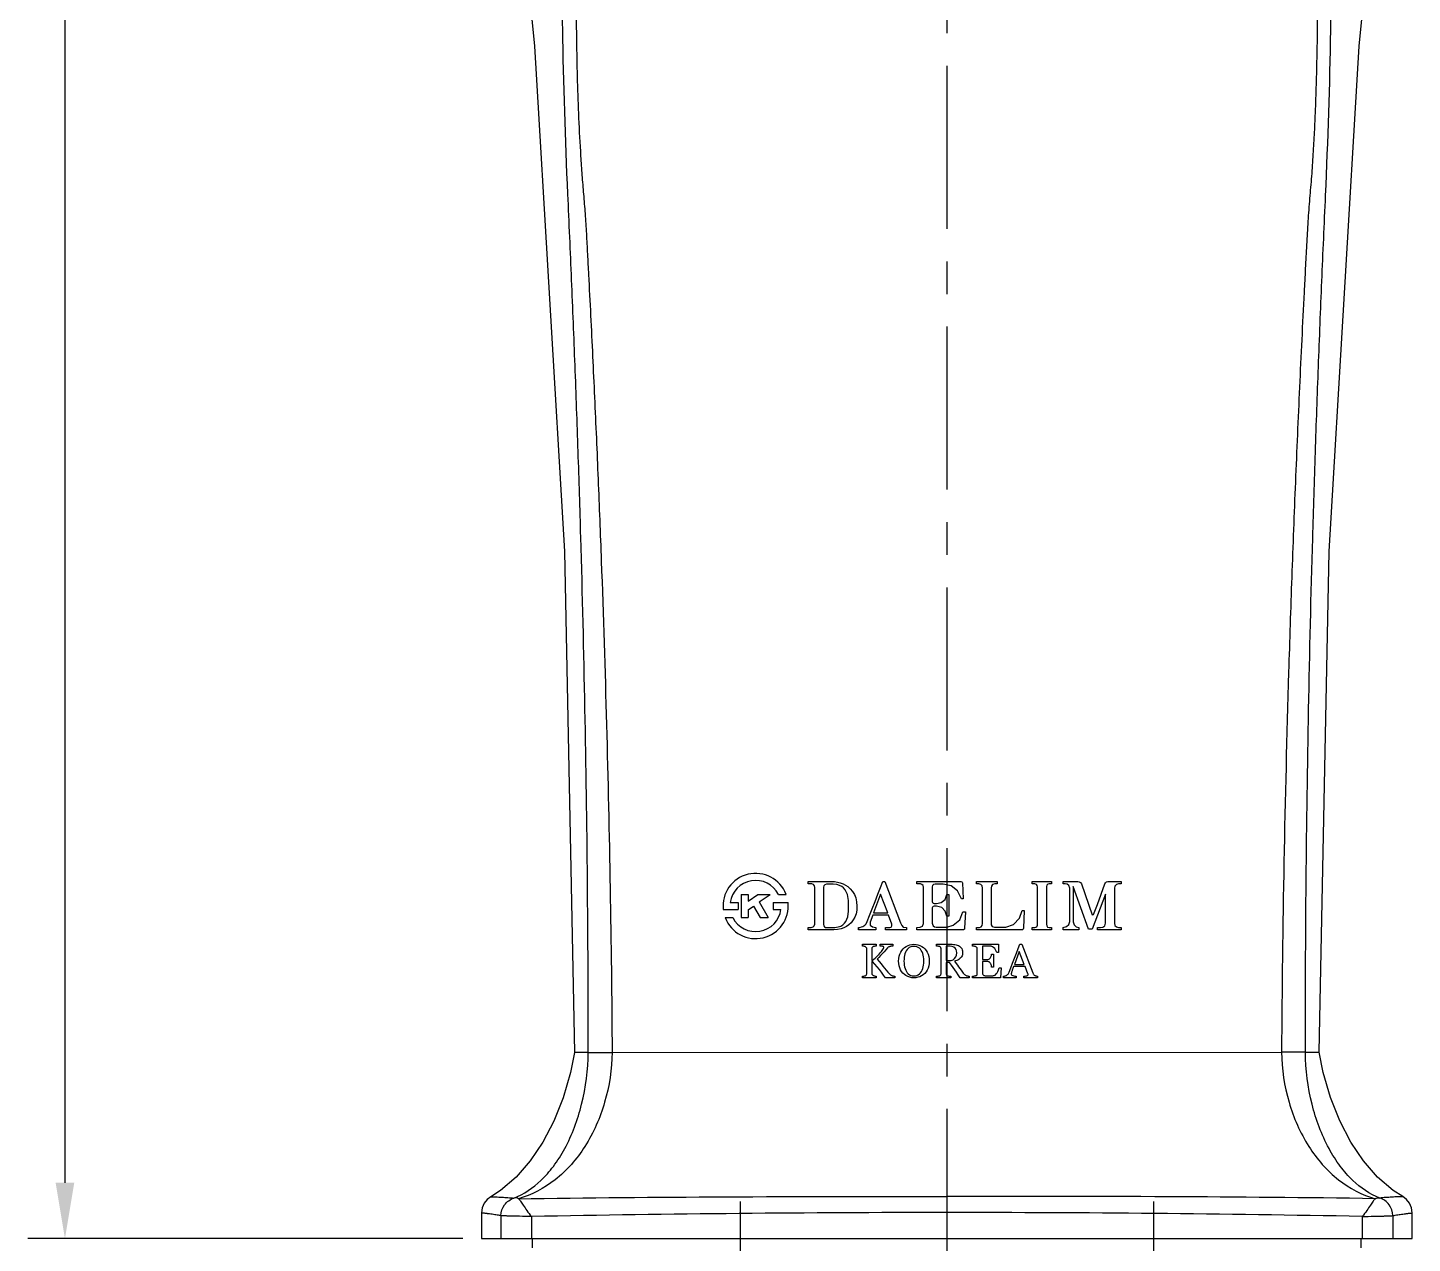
# Model space of a CAD drawing. Extents: x -12995 to -12401, y -628 to -208.
# Drawn here: x -12835.2 to -12760.8, y -441 to -375.8 of the extents above; entities that cross this region are included whole.
import ezdxf

# ---------------------------------------------------------------- set-up
doc = ezdxf.new("R2010")
doc.units = 0
doc.header["$LTSCALE"] = 7
doc.header["$MEASUREMENT"] = 0
doc.linetypes.add('CENTER', pattern=[2, 1.25, -0.25, 0.25, -0.25])
doc.layers.get('0').update_dxf_attribs({"color": 2, "linetype": 'CONTINUOUS'})
doc.layers.add('CL', color=1, linetype='CENTER')
doc.layers.add('D', color=2, linetype='CONTINUOUS')

msp = doc.modelspace()

# ---------------------------------------------------------------- linework, layer by layer
for p, q in [((-12796.887, -422.313), (-12796.512, -422.313)), ((-12796.887, -422.313), (-12796.887, -423.563)), ((-12796.512, -422.686), (-12795.978, -422.313)), ((-12796.512, -422.313), (-12796.512, -422.686)), ((-12795.978, -422.313), (-12795.324, -422.313)), ((-12795.908, -422.722), (-12795.324, -422.313)), ((-12794.881, -422.313), (-12794.471, -422.313)), ((-12797.845, -423.125), (-12797.043, -423.125)), ((-12797.468, -422.75), (-12797.043, -422.75)), ((-12797.043, -422.75), (-12797.043, -423.125)), ((-12796.512, -423.144), (-12796.217, -422.938)), ((-12796.512, -423.144), (-12796.512, -423.563)), ((-12796.217, -422.938), (-12795.856, -423.563)), ((-12795.908, -422.722), (-12795.423, -423.563)), ((-12795.168, -422.75), (-12794.366, -422.75)), ((-12795.168, -422.75), (-12795.168, -423.125)), ((-12795.168, -423.125), (-12794.743, -423.125)), ((-12797.74, -423.563), (-12797.33, -423.563)), ((-12796.887, -423.563), (-12796.512, -423.563)), ((-12795.856, -423.563), (-12795.423, -423.563))]:
    msp.add_line(p, q)
at = {"color": 7, "linetype": 'Continuous'}
for p, q in [((-12808.084, -441.295), (-12808.084, -440.795)), ((-12763.584, -441.295), (-12763.584, -440.795))]:
    msp.add_line(p, q, dxfattribs=at)
for radius, start, end in [(1.75, 20.92483, 186.15064), (1.375, 27.03569, 172.16252), (1.75, 200.92483, 6.15064), (1.375, 207.03569, 352.16252)]:
    msp.add_arc((-12796.105, -422.938), radius, start, end)
at = {"layer": 'CL'}
for p, q in [((-12785.841, -293.833), (-12785.826, -581.437)), ((-12796.933, -438.795), (-12796.933, -503.915)), ((-12774.733, -438.795), (-12774.733, -503.915))]:
    msp.add_line(p, q, dxfattribs=at)
at = {"layer": 'D'}
for p, q in [((-12833.204, -298.833), (-12833.204, -437.795)), ((-12811.834, -440.795), (-12835.204, -440.795))]:
    msp.add_line(p, q, dxfattribs=at)
at = {"layer": 'D', "color": 2}
for p, q in [((-12793.276, -421.623), (-12792.018, -421.623)), ((-12793.276, -421.746), (-12793.276, -421.623)), ((-12792.018, -421.623), (-12791.863, -421.631)), ((-12791.863, -421.631), (-12791.709, -421.654)), ((-12791.709, -421.654), (-12791.556, -421.695)), ((-12789.403, -421.95), (-12789.276, -421.623)), ((-12789.276, -421.623), (-12789.173, -421.623)), ((-12789.173, -421.623), (-12788.318, -423.834)), ((-12787.44, -421.623), (-12785.085, -421.623)), ((-12787.44, -421.753), (-12787.44, -421.623)), ((-12785.085, -421.623), (-12785.038, -421.633)), ((-12785.038, -421.633), (-12785.011, -421.656)), ((-12785.011, -421.656), (-12784.999, -421.689)), ((-12784.236, -421.623), (-12783.139, -421.623)), ((-12784.236, -421.753), (-12784.236, -421.623)), ((-12783.139, -421.623), (-12783.139, -421.753)), ((-12781.253, -421.623), (-12780.218, -421.623)), ((-12781.253, -421.753), (-12781.253, -421.623)), ((-12780.218, -421.623), (-12780.218, -421.753)), ((-12779.586, -421.623), (-12778.795, -421.623)), ((-12779.586, -421.753), (-12779.586, -421.623)), ((-12778.795, -421.623), (-12778.72, -421.64)), ((-12778.72, -421.64), (-12778.654, -421.683)), ((-12778.654, -421.683), (-12778.603, -421.753)), ((-12777.315, -421.693), (-12777.256, -421.647)), ((-12777.256, -421.647), (-12777.185, -421.623)), ((-12777.185, -421.623), (-12776.478, -421.623)), ((-12776.478, -421.623), (-12776.478, -421.753)), ((-12793.095, -421.747), (-12793.276, -421.746)), ((-12792.993, -421.775), (-12793.095, -421.747)), ((-12792.94, -421.847), (-12792.993, -421.775)), ((-12792.926, -421.947), (-12792.94, -421.847)), ((-12792.926, -423.908), (-12792.926, -421.947)), ((-12792.442, -421.86), (-12792.457, -421.93)), ((-12792.457, -421.93), (-12792.457, -423.926)), ((-12792.391, -421.799), (-12792.442, -421.86)), ((-12792.299, -421.773), (-12792.391, -421.799)), ((-12792.234, -421.772), (-12792.299, -421.773)), ((-12792.17, -421.771), (-12792.234, -421.772)), ((-12792.113, -421.771), (-12792.17, -421.771)), ((-12791.939, -421.773), (-12792.113, -421.771)), ((-12791.75, -421.789), (-12791.939, -421.773)), ((-12791.594, -421.83), (-12791.75, -421.789)), ((-12791.481, -421.893), (-12791.594, -421.83)), ((-12791.556, -421.695), (-12791.411, -421.749)), ((-12791.384, -421.97), (-12791.481, -421.893)), ((-12791.411, -421.749), (-12791.28, -421.814)), ((-12791.297, -422.061), (-12791.384, -421.97)), ((-12791.179, -422.319), (-12791.297, -422.061)), ((-12791.28, -421.814), (-12791.161, -421.89)), ((-12791.125, -422.647), (-12791.179, -422.319)), ((-12791.161, -421.89), (-12791.019, -422.01)), ((-12791.019, -422.01), (-12790.899, -422.152)), ((-12790.899, -422.152), (-12790.801, -422.317)), ((-12790.801, -422.317), (-12790.727, -422.503)), ((-12789.392, -422.299), (-12789.773, -423.299)), ((-12789.691, -422.694), (-12789.542, -422.307)), ((-12789.542, -422.307), (-12789.403, -421.95)), ((-12789.003, -423.299), (-12789.392, -422.299)), ((-12787.246, -421.755), (-12787.44, -421.753)), ((-12787.171, -421.78), (-12787.246, -421.755)), ((-12787.115, -421.84), (-12787.171, -421.78)), ((-12787.094, -421.919), (-12787.115, -421.84)), ((-12787.085, -423.869), (-12787.094, -421.919)), ((-12786.604, -421.835), (-12786.624, -421.908)), ((-12786.624, -421.908), (-12786.624, -422.695)), ((-12786.551, -421.787), (-12786.604, -421.835)), ((-12786.461, -421.767), (-12786.551, -421.787)), ((-12786.034, -421.767), (-12786.461, -421.767)), ((-12785.597, -421.863), (-12786.034, -421.767)), ((-12785.927, -422.588), (-12785.827, -422.318)), ((-12785.827, -422.318), (-12785.722, -422.318)), ((-12785.722, -422.318), (-12785.722, -423.483)), ((-12785.258, -422.131), (-12785.597, -421.863)), ((-12785.053, -422.547), (-12785.258, -422.131)), ((-12784.999, -421.689), (-12784.955, -422.547)), ((-12784.108, -421.754), (-12784.236, -421.753)), ((-12784.015, -421.779), (-12784.108, -421.754)), ((-12783.942, -421.856), (-12784.015, -421.779)), ((-12783.914, -421.983), (-12783.942, -421.856)), ((-12783.913, -423.883), (-12783.914, -421.983)), ((-12783.45, -421.959), (-12783.453, -423.835)), ((-12783.435, -421.873), (-12783.45, -421.959)), ((-12783.374, -421.792), (-12783.435, -421.873)), ((-12783.265, -421.754), (-12783.374, -421.792)), ((-12783.139, -421.753), (-12783.265, -421.754)), ((-12781.116, -421.754), (-12781.253, -421.753)), ((-12781.024, -421.779), (-12781.116, -421.754)), ((-12780.977, -421.839), (-12781.024, -421.779)), ((-12780.964, -421.908), (-12780.977, -421.839)), ((-12780.964, -423.88), (-12780.964, -421.908)), ((-12780.483, -421.892), (-12780.486, -423.919)), ((-12780.464, -421.825), (-12780.483, -421.892)), ((-12780.415, -421.774), (-12780.464, -421.825)), ((-12780.344, -421.754), (-12780.415, -421.774)), ((-12780.218, -421.753), (-12780.344, -421.754)), ((-12779.483, -421.752), (-12779.586, -421.753)), ((-12779.372, -421.771), (-12779.483, -421.752)), ((-12779.276, -421.842), (-12779.372, -421.771)), ((-12779.234, -421.986), (-12779.276, -421.842)), ((-12779.235, -423.762), (-12779.234, -421.986)), ((-12779.046, -421.891), (-12779.046, -423.471)), ((-12778.227, -424.181), (-12779.046, -421.891)), ((-12778.603, -421.753), (-12778.026, -423.403)), ((-12777.306, -422.295), (-12778.03, -424.181)), ((-12777.748, -422.856), (-12777.537, -422.307)), ((-12777.537, -422.307), (-12777.351, -421.753)), ((-12777.351, -421.753), (-12777.315, -421.693)), ((-12777.312, -423.856), (-12777.306, -422.295)), ((-12776.807, -421.869), (-12776.835, -421.982)), ((-12776.835, -421.982), (-12776.835, -423.856)), ((-12776.73, -421.789), (-12776.807, -421.869)), ((-12776.615, -421.756), (-12776.73, -421.789)), ((-12776.478, -421.753), (-12776.615, -421.756)), ((-12791.112, -422.936), (-12791.125, -422.647)), ((-12791.119, -423.207), (-12791.112, -422.936)), ((-12790.727, -422.503), (-12790.68, -422.71)), ((-12790.673, -423.154), (-12790.707, -423.353)), ((-12790.68, -422.71), (-12790.663, -422.938)), ((-12790.663, -422.938), (-12790.673, -423.154)), ((-12789.985, -423.443), (-12789.842, -423.082)), ((-12789.842, -423.082), (-12789.691, -422.694)), ((-12786.624, -422.695), (-12786.607, -422.746)), ((-12786.609, -422.998), (-12786.624, -423.043)), ((-12786.624, -423.043), (-12786.624, -423.73)), ((-12786.571, -422.964), (-12786.609, -422.998)), ((-12786.607, -422.746), (-12786.567, -422.785)), ((-12786.519, -422.949), (-12786.571, -422.964)), ((-12786.567, -422.785), (-12786.517, -422.801)), ((-12786.386, -422.949), (-12786.519, -422.949)), ((-12786.517, -422.801), (-12786.386, -422.801)), ((-12786.386, -422.801), (-12786.138, -422.748)), ((-12786.111, -423.018), (-12786.386, -422.949)), ((-12786.138, -422.748), (-12785.927, -422.588)), ((-12785.918, -423.206), (-12786.111, -423.018)), ((-12784.955, -422.547), (-12785.053, -422.547)), ((-12777.959, -423.401), (-12777.748, -422.856)), ((-12792.953, -423.994), (-12792.926, -423.908)), ((-12791.426, -423.948), (-12791.332, -423.864)), ((-12791.332, -423.864), (-12791.253, -423.769)), ((-12791.253, -423.769), (-12791.158, -423.521)), ((-12791.158, -423.521), (-12791.119, -423.207)), ((-12790.975, -423.836), (-12791.101, -423.956)), ((-12790.864, -423.689), (-12790.975, -423.836)), ((-12790.772, -423.529), (-12790.864, -423.689)), ((-12790.707, -423.353), (-12790.772, -423.529)), ((-12790.244, -423.961), (-12790.174, -423.887)), ((-12790.174, -423.887), (-12790.118, -423.778)), ((-12790.118, -423.778), (-12789.985, -423.443)), ((-12789.813, -423.43), (-12789.957, -423.814)), ((-12789.957, -423.814), (-12789.946, -423.969)), ((-12788.968, -423.43), (-12789.813, -423.43)), ((-12789.773, -423.299), (-12789.003, -423.299)), ((-12788.792, -423.909), (-12788.968, -423.43)), ((-12788.783, -424.003), (-12788.792, -423.909)), ((-12788.318, -423.834), (-12788.257, -423.979)), ((-12787.139, -424.022), (-12787.085, -423.869)), ((-12786.624, -423.73), (-12786.623, -423.802)), ((-12786.623, -423.802), (-12786.617, -423.864)), ((-12786.617, -423.864), (-12786.608, -423.915)), ((-12786.608, -423.915), (-12786.57, -423.996)), ((-12785.84, -423.483), (-12785.918, -423.206)), ((-12785.722, -423.483), (-12785.84, -423.483)), ((-12785.503, -423.966), (-12785.145, -423.676)), ((-12785.145, -423.676), (-12784.968, -423.242)), ((-12784.968, -423.242), (-12784.836, -423.242)), ((-12784.836, -423.242), (-12784.878, -424.122)), ((-12783.936, -423.983), (-12783.913, -423.883)), ((-12783.453, -423.835), (-12783.447, -423.945)), ((-12782.262, -423.925), (-12781.93, -423.594)), ((-12781.93, -423.594), (-12781.787, -423.187)), ((-12781.787, -423.187), (-12781.673, -423.187)), ((-12781.673, -423.187), (-12781.721, -424.13)), ((-12780.97, -423.96), (-12780.964, -423.88)), ((-12779.283, -423.928), (-12779.235, -423.762)), ((-12779.046, -423.471), (-12779.046, -423.779)), ((-12779.046, -423.779), (-12779.003, -423.94)), ((-12778.026, -423.403), (-12777.959, -423.401)), ((-12777.35, -423.996), (-12777.312, -423.856)), ((-12776.835, -423.856), (-12776.807, -423.983)), ((-12793.276, -424.092), (-12793.115, -424.093)), ((-12793.276, -424.223), (-12793.276, -424.092)), ((-12792.091, -424.223), (-12793.276, -424.223)), ((-12793.115, -424.093), (-12793.022, -424.064)), ((-12793.022, -424.064), (-12792.953, -423.994)), ((-12792.457, -423.926), (-12792.446, -424.008)), ((-12792.446, -424.008), (-12792.414, -424.052)), ((-12792.414, -424.052), (-12792.36, -424.089)), ((-12792.36, -424.089), (-12792.27, -424.094)), ((-12792.27, -424.094), (-12792.152, -424.093)), ((-12792.152, -424.093), (-12792.019, -424.091)), ((-12791.901, -424.22), (-12792.091, -424.223)), ((-12792.019, -424.091), (-12791.85, -424.084)), ((-12791.702, -424.206), (-12791.901, -424.22)), ((-12791.85, -424.084), (-12791.678, -424.059)), ((-12791.519, -424.17), (-12791.702, -424.206)), ((-12791.678, -424.059), (-12791.535, -424.014)), ((-12791.535, -424.014), (-12791.426, -423.948)), ((-12791.366, -424.115), (-12791.519, -424.17)), ((-12791.232, -424.046), (-12791.366, -424.115)), ((-12791.101, -423.956), (-12791.232, -424.046)), ((-12790.582, -424.094), (-12790.501, -424.083)), ((-12790.582, -424.223), (-12790.582, -424.094)), ((-12789.649, -424.223), (-12790.582, -424.223)), ((-12790.501, -424.083), (-12790.416, -424.062)), ((-12790.416, -424.062), (-12790.343, -424.031)), ((-12790.343, -424.031), (-12790.244, -423.961)), ((-12789.946, -423.969), (-12789.825, -424.06)), ((-12789.825, -424.06), (-12789.649, -424.094)), ((-12789.649, -424.094), (-12789.649, -424.223)), ((-12789.126, -424.099), (-12788.9, -424.098)), ((-12789.126, -424.223), (-12789.126, -424.099)), ((-12788.006, -424.223), (-12789.126, -424.223)), ((-12788.9, -424.098), (-12788.828, -424.071)), ((-12788.828, -424.071), (-12788.783, -424.003)), ((-12788.257, -423.979), (-12788.172, -424.065)), ((-12788.172, -424.065), (-12788.006, -424.094)), ((-12788.006, -424.094), (-12788.006, -424.223)), ((-12787.44, -424.092), (-12787.272, -424.078)), ((-12787.44, -424.223), (-12787.44, -424.092)), ((-12786.615, -424.223), (-12787.44, -424.223)), ((-12787.272, -424.078), (-12787.139, -424.022)), ((-12785.79, -424.223), (-12786.615, -424.223)), ((-12786.57, -423.996), (-12786.502, -424.052)), ((-12786.502, -424.052), (-12786.411, -424.073)), ((-12786.411, -424.073), (-12786.26, -424.076)), ((-12786.26, -424.076), (-12786.019, -424.074)), ((-12786.019, -424.074), (-12785.838, -424.072)), ((-12785.838, -424.072), (-12785.503, -423.966)), ((-12784.966, -424.223), (-12785.79, -424.223)), ((-12784.931, -424.209), (-12784.966, -424.223)), ((-12784.895, -424.173), (-12784.931, -424.209)), ((-12784.878, -424.122), (-12784.895, -424.173)), ((-12784.236, -424.092), (-12784.088, -424.093)), ((-12784.236, -424.223), (-12784.236, -424.092)), ((-12781.823, -424.223), (-12784.236, -424.223)), ((-12784.088, -424.093), (-12783.998, -424.055)), ((-12783.998, -424.055), (-12783.936, -423.983)), ((-12783.447, -423.945), (-12783.401, -424.03)), ((-12783.401, -424.03), (-12783.267, -424.072)), ((-12783.267, -424.072), (-12782.667, -424.076)), ((-12782.667, -424.076), (-12782.262, -423.925)), ((-12781.771, -424.213), (-12781.823, -424.223)), ((-12781.736, -424.184), (-12781.771, -424.213)), ((-12781.721, -424.13), (-12781.736, -424.184)), ((-12781.253, -424.092), (-12781.11, -424.09)), ((-12781.253, -424.223), (-12781.253, -424.092)), ((-12780.218, -424.223), (-12781.253, -424.223)), ((-12781.11, -424.09), (-12781.007, -424.048)), ((-12781.007, -424.048), (-12780.97, -423.96)), ((-12780.486, -423.919), (-12780.472, -424.005)), ((-12780.472, -424.005), (-12780.425, -424.066)), ((-12780.425, -424.066), (-12780.343, -424.092)), ((-12780.343, -424.092), (-12780.218, -424.092)), ((-12780.218, -424.092), (-12780.218, -424.223)), ((-12779.595, -424.092), (-12779.406, -424.042)), ((-12779.595, -424.223), (-12779.595, -424.092)), ((-12778.75, -424.223), (-12779.595, -424.223)), ((-12779.406, -424.042), (-12779.283, -423.928)), ((-12779.003, -423.94), (-12778.894, -424.049)), ((-12778.894, -424.049), (-12778.75, -424.092)), ((-12778.75, -424.092), (-12778.75, -424.223)), ((-12778.03, -424.181), (-12778.227, -424.181)), ((-12777.743, -424.092), (-12777.583, -424.094)), ((-12777.743, -424.223), (-12777.743, -424.092)), ((-12776.478, -424.223), (-12777.743, -424.223)), ((-12777.583, -424.094), (-12777.448, -424.072)), ((-12777.448, -424.072), (-12777.35, -423.996)), ((-12776.807, -423.983), (-12776.729, -424.063)), ((-12776.729, -424.063), (-12776.612, -424.092)), ((-12776.612, -424.092), (-12776.478, -424.092)), ((-12776.478, -424.092), (-12776.478, -424.223)), ((-12790.37, -425.085), (-12790.37, -424.995)), ((-12790.37, -424.995), (-12789.623, -424.995)), ((-12790.345, -425.088), (-12790.37, -425.085)), ((-12790.317, -425.093), (-12790.345, -425.088)), ((-12790.287, -425.1), (-12790.317, -425.093)), ((-12790.257, -425.109), (-12790.287, -425.1)), ((-12790.23, -425.119), (-12790.257, -425.109)), ((-12790.206, -425.129), (-12790.23, -425.119)), ((-12790.18, -425.144), (-12790.206, -425.129)), ((-12790.161, -425.162), (-12790.18, -425.144)), ((-12790.148, -425.181), (-12790.161, -425.162)), ((-12790.14, -425.204), (-12790.148, -425.181)), ((-12790.135, -425.229), (-12790.14, -425.204)), ((-12790.134, -425.256), (-12790.135, -425.229)), ((-12790.134, -426.555), (-12790.134, -425.256)), ((-12789.862, -425.216), (-12789.863, -425.243)), ((-12789.863, -425.243), (-12789.863, -425.865)), ((-12789.857, -425.191), (-12789.862, -425.216)), ((-12789.848, -425.166), (-12789.857, -425.191)), ((-12789.835, -425.145), (-12789.848, -425.166)), ((-12789.816, -425.128), (-12789.835, -425.145)), ((-12789.79, -425.115), (-12789.816, -425.128)), ((-12789.77, -425.109), (-12789.79, -425.115)), ((-12789.744, -425.103), (-12789.77, -425.109)), ((-12789.711, -425.096), (-12789.744, -425.103)), ((-12789.678, -425.091), (-12789.711, -425.096)), ((-12789.648, -425.087), (-12789.678, -425.091)), ((-12789.623, -425.085), (-12789.648, -425.087)), ((-12789.623, -424.995), (-12789.623, -425.085)), ((-12789.413, -425.455), (-12789.352, -425.384)), ((-12789.407, -425.085), (-12789.407, -424.995)), ((-12789.407, -424.995), (-12788.732, -424.995)), ((-12789.394, -425.086), (-12789.407, -425.085)), ((-12789.378, -425.087), (-12789.394, -425.086)), ((-12789.361, -425.088), (-12789.378, -425.087)), ((-12789.342, -425.09), (-12789.361, -425.088)), ((-12789.352, -425.384), (-12789.303, -425.322)), ((-12789.32, -425.093), (-12789.342, -425.09)), ((-12789.298, -425.098), (-12789.32, -425.093)), ((-12789.303, -425.322), (-12789.267, -425.271)), ((-12789.208, -425.393), (-12789.301, -425.497)), ((-12789.278, -425.103), (-12789.298, -425.098)), ((-12789.26, -425.11), (-12789.278, -425.103)), ((-12789.267, -425.271), (-12789.241, -425.226)), ((-12789.244, -425.117), (-12789.26, -425.11)), ((-12789.231, -425.126), (-12789.244, -425.117)), ((-12789.241, -425.226), (-12789.225, -425.186)), ((-12789.223, -425.136), (-12789.231, -425.126)), ((-12789.225, -425.186), (-12789.22, -425.148)), ((-12789.22, -425.148), (-12789.223, -425.136)), ((-12789.117, -425.29), (-12789.208, -425.393)), ((-12789.029, -425.19), (-12789.117, -425.29)), ((-12789.007, -425.169), (-12789.029, -425.19)), ((-12788.981, -425.151), (-12789.007, -425.169)), ((-12788.951, -425.135), (-12788.981, -425.151)), ((-12788.919, -425.121), (-12788.951, -425.135)), ((-12788.889, -425.111), (-12788.919, -425.121)), ((-12788.859, -425.103), (-12788.889, -425.111)), ((-12788.841, -425.099), (-12788.859, -425.103)), ((-12788.826, -425.096), (-12788.841, -425.099)), ((-12788.813, -425.094), (-12788.826, -425.096)), ((-12788.801, -425.091), (-12788.813, -425.094)), ((-12788.789, -425.09), (-12788.801, -425.091)), ((-12788.777, -425.089), (-12788.789, -425.09)), ((-12788.767, -425.088), (-12788.777, -425.089)), ((-12788.757, -425.087), (-12788.767, -425.088)), ((-12788.748, -425.086), (-12788.757, -425.087)), ((-12788.741, -425.086), (-12788.748, -425.086)), ((-12788.735, -425.085), (-12788.741, -425.086)), ((-12788.732, -425.085), (-12788.735, -425.085)), ((-12788.732, -424.995), (-12788.732, -425.085)), ((-12788.314, -425.419), (-12788.254, -425.324)), ((-12788.254, -425.324), (-12788.183, -425.239)), ((-12788.183, -425.239), (-12788.103, -425.167)), ((-12788.103, -425.167), (-12788.015, -425.106)), ((-12788.016, -425.347), (-12788.053, -425.422)), ((-12787.969, -425.278), (-12788.016, -425.347)), ((-12788.015, -425.106), (-12787.918, -425.058)), ((-12787.913, -425.219), (-12787.969, -425.278)), ((-12787.918, -425.058), (-12787.816, -425.023)), ((-12787.85, -425.169), (-12787.913, -425.219)), ((-12787.777, -425.132), (-12787.85, -425.169)), ((-12787.816, -425.023), (-12787.711, -425.002)), ((-12787.695, -425.11), (-12787.777, -425.132)), ((-12787.711, -425.002), (-12787.603, -424.995)), ((-12787.603, -425.103), (-12787.695, -425.11)), ((-12787.603, -424.995), (-12787.491, -425.002)), ((-12787.52, -425.109), (-12787.603, -425.103)), ((-12787.443, -425.128), (-12787.52, -425.109)), ((-12787.491, -425.002), (-12787.384, -425.023)), ((-12787.373, -425.16), (-12787.443, -425.128)), ((-12787.384, -425.023), (-12787.281, -425.059)), ((-12787.31, -425.204), (-12787.373, -425.16)), ((-12787.254, -425.257), (-12787.31, -425.204)), ((-12787.281, -425.059), (-12787.184, -425.108)), ((-12787.206, -425.32), (-12787.254, -425.257)), ((-12787.165, -425.395), (-12787.206, -425.32)), ((-12787.184, -425.108), (-12787.097, -425.168)), ((-12787.131, -425.479), (-12787.165, -425.395)), ((-12787.097, -425.168), (-12787.019, -425.239)), ((-12787.019, -425.239), (-12786.949, -425.324)), ((-12786.949, -425.324), (-12786.89, -425.419)), ((-12786.386, -425.085), (-12786.386, -424.995)), ((-12786.386, -424.995), (-12785.555, -424.995)), ((-12786.361, -425.088), (-12786.386, -425.085)), ((-12786.332, -425.092), (-12786.361, -425.088)), ((-12786.3, -425.097), (-12786.332, -425.092)), ((-12786.268, -425.104), (-12786.3, -425.097)), ((-12786.241, -425.11), (-12786.268, -425.104)), ((-12786.217, -425.118), (-12786.241, -425.11)), ((-12786.19, -425.132), (-12786.217, -425.118)), ((-12786.17, -425.149), (-12786.19, -425.132)), ((-12786.158, -425.17), (-12786.17, -425.149)), ((-12786.151, -425.194), (-12786.158, -425.17)), ((-12786.147, -425.22), (-12786.151, -425.194)), ((-12786.145, -425.249), (-12786.147, -425.22)), ((-12786.145, -426.55), (-12786.145, -425.249)), ((-12785.875, -425.098), (-12785.875, -425.87)), ((-12785.659, -425.098), (-12785.875, -425.098)), ((-12785.554, -425.108), (-12785.659, -425.098)), ((-12785.555, -424.995), (-12785.481, -424.998)), ((-12785.465, -425.14), (-12785.554, -425.108)), ((-12785.481, -424.998), (-12785.409, -425.005)), ((-12785.394, -425.193), (-12785.465, -425.14)), ((-12785.409, -425.005), (-12785.341, -425.018)), ((-12785.342, -425.265), (-12785.394, -425.193)), ((-12785.311, -425.351), (-12785.342, -425.265)), ((-12785.341, -425.018), (-12785.276, -425.037)), ((-12785.3, -425.453), (-12785.311, -425.351)), ((-12785.276, -425.037), (-12785.216, -425.062)), ((-12785.216, -425.062), (-12785.16, -425.094)), ((-12785.16, -425.094), (-12785.111, -425.131)), ((-12785.111, -425.131), (-12785.069, -425.175)), ((-12785.069, -425.175), (-12785.034, -425.226)), ((-12785.034, -425.226), (-12785.008, -425.284)), ((-12785.008, -425.284), (-12784.992, -425.35)), ((-12784.992, -425.35), (-12784.987, -425.424)), ((-12784.453, -424.995), (-12783.06, -424.995)), ((-12784.453, -425.085), (-12784.453, -424.995)), ((-12784.428, -425.088), (-12784.453, -425.085)), ((-12784.397, -425.093), (-12784.428, -425.088)), ((-12784.361, -425.1), (-12784.397, -425.093)), ((-12784.325, -425.109), (-12784.361, -425.1)), ((-12784.294, -425.119), (-12784.325, -425.109)), ((-12784.269, -425.129), (-12784.294, -425.119)), ((-12784.243, -425.144), (-12784.269, -425.129)), ((-12784.223, -425.162), (-12784.243, -425.144)), ((-12784.21, -425.182), (-12784.223, -425.162)), ((-12784.203, -425.205), (-12784.21, -425.182)), ((-12784.198, -425.229), (-12784.203, -425.205)), ((-12784.197, -425.256), (-12784.198, -425.229)), ((-12784.197, -426.55), (-12784.197, -425.256)), ((-12783.644, -425.095), (-12783.926, -425.095)), ((-12783.926, -425.095), (-12783.926, -425.811)), ((-12783.599, -425.095), (-12783.644, -425.095)), ((-12783.557, -425.096), (-12783.599, -425.095)), ((-12783.519, -425.098), (-12783.557, -425.096)), ((-12783.485, -425.1), (-12783.519, -425.098)), ((-12783.453, -425.102), (-12783.485, -425.1)), ((-12783.425, -425.105), (-12783.453, -425.102)), ((-12783.374, -425.123), (-12783.425, -425.105)), ((-12783.32, -425.163), (-12783.374, -425.123)), ((-12783.265, -425.224), (-12783.32, -425.163)), ((-12783.215, -425.295), (-12783.265, -425.224)), ((-12783.179, -425.363), (-12783.215, -425.295)), ((-12783.155, -425.429), (-12783.179, -425.363)), ((-12783.06, -424.995), (-12783.06, -425.429)), ((-12781.942, -425.381), (-12782.206, -426.07)), ((-12782.095, -425.469), (-12781.999, -425.222)), ((-12781.999, -425.222), (-12781.911, -424.995)), ((-12781.673, -426.07), (-12781.942, -425.381)), ((-12781.911, -424.995), (-12781.811, -424.995)), ((-12781.811, -424.995), (-12781.219, -426.526)), ((-12789.863, -425.865), (-12789.838, -425.865)), ((-12789.83, -425.915), (-12789.863, -425.915)), ((-12789.863, -425.915), (-12789.863, -426.541)), ((-12789.838, -425.865), (-12789.763, -425.8)), ((-12789.702, -426.056), (-12789.83, -425.915)), ((-12789.763, -425.8), (-12789.688, -425.733)), ((-12789.578, -426.2), (-12789.702, -426.056)), ((-12789.688, -425.733), (-12789.614, -425.664)), ((-12789.614, -425.664), (-12789.542, -425.594)), ((-12789.49, -425.696), (-12789.583, -425.787)), ((-12789.583, -425.787), (-12789.462, -425.925)), ((-12789.542, -425.594), (-12789.475, -425.525)), ((-12789.396, -425.6), (-12789.49, -425.696)), ((-12789.475, -425.525), (-12789.413, -425.455)), ((-12789.462, -425.925), (-12789.356, -426.05)), ((-12789.301, -425.497), (-12789.396, -425.6)), ((-12789.356, -426.05), (-12789.264, -426.162)), ((-12788.429, -425.897), (-12788.421, -425.762)), ((-12788.422, -426.021), (-12788.429, -425.897)), ((-12788.401, -426.141), (-12788.422, -426.021)), ((-12788.421, -425.762), (-12788.399, -425.638)), ((-12788.366, -426.255), (-12788.401, -426.141)), ((-12788.399, -425.638), (-12788.363, -425.523)), ((-12788.363, -425.523), (-12788.314, -425.419)), ((-12788.132, -425.793), (-12788.136, -425.897)), ((-12788.136, -425.897), (-12788.132, -426.009)), ((-12788.122, -425.693), (-12788.132, -425.793)), ((-12788.132, -426.009), (-12788.122, -426.114)), ((-12788.106, -425.596), (-12788.122, -425.693)), ((-12788.122, -426.114), (-12788.104, -426.211)), ((-12788.083, -425.505), (-12788.106, -425.596)), ((-12788.053, -425.422), (-12788.083, -425.505)), ((-12787.105, -425.572), (-12787.131, -425.479)), ((-12787.086, -425.674), (-12787.105, -425.572)), ((-12787.101, -426.208), (-12787.084, -426.111)), ((-12787.074, -425.782), (-12787.086, -425.674)), ((-12787.084, -426.111), (-12787.074, -426.008)), ((-12787.07, -425.897), (-12787.074, -425.782)), ((-12787.074, -426.008), (-12787.07, -425.897)), ((-12786.89, -425.419), (-12786.842, -425.526)), ((-12786.842, -425.526), (-12786.806, -425.641)), ((-12786.806, -425.641), (-12786.785, -425.765)), ((-12786.785, -426.029), (-12786.806, -426.153)), ((-12786.785, -425.765), (-12786.778, -425.897)), ((-12786.778, -425.897), (-12786.785, -426.029)), ((-12785.875, -425.87), (-12785.709, -425.87)), ((-12785.691, -425.979), (-12785.875, -425.979)), ((-12785.875, -425.979), (-12785.875, -426.55)), ((-12785.709, -425.87), (-12785.598, -425.858)), ((-12785.592, -426.108), (-12785.691, -425.979)), ((-12785.598, -425.858), (-12785.501, -425.82)), ((-12785.498, -426.235), (-12785.592, -426.108)), ((-12785.501, -425.82), (-12785.417, -425.758)), ((-12785.364, -425.888), (-12785.426, -425.908)), ((-12785.426, -425.908), (-12785.342, -426.02)), ((-12785.417, -425.758), (-12785.352, -425.674)), ((-12785.305, -425.866), (-12785.364, -425.888)), ((-12785.352, -425.674), (-12785.313, -425.572)), ((-12785.342, -426.02), (-12785.268, -426.119)), ((-12785.313, -425.572), (-12785.3, -425.453)), ((-12785.25, -425.84), (-12785.305, -425.866)), ((-12785.268, -426.119), (-12785.205, -426.205)), ((-12785.199, -425.812), (-12785.25, -425.84)), ((-12785.153, -425.781), (-12785.199, -425.812)), ((-12785.112, -425.746), (-12785.153, -425.781)), ((-12785.074, -425.704), (-12785.112, -425.746)), ((-12785.043, -425.658), (-12785.074, -425.704)), ((-12785.019, -425.608), (-12785.043, -425.658)), ((-12785.001, -425.552), (-12785.019, -425.608)), ((-12784.99, -425.49), (-12785.001, -425.552)), ((-12784.987, -425.424), (-12784.99, -425.49)), ((-12783.926, -425.811), (-12783.723, -425.811)), ((-12783.926, -425.913), (-12783.926, -426.454)), ((-12783.723, -425.913), (-12783.926, -425.913)), ((-12783.723, -425.811), (-12783.664, -425.809)), ((-12783.672, -425.915), (-12783.723, -425.913)), ((-12783.628, -425.92), (-12783.672, -425.915)), ((-12783.664, -425.809), (-12783.617, -425.802)), ((-12783.591, -425.929), (-12783.628, -425.92)), ((-12783.617, -425.802), (-12783.581, -425.792)), ((-12783.559, -425.942), (-12783.591, -425.929)), ((-12783.581, -425.792), (-12783.552, -425.777)), ((-12783.529, -425.964), (-12783.559, -425.942)), ((-12783.552, -425.777), (-12783.526, -425.757)), ((-12783.502, -425.993), (-12783.529, -425.964)), ((-12783.526, -425.757), (-12783.502, -425.731)), ((-12783.502, -425.731), (-12783.484, -425.703)), ((-12783.486, -426.018), (-12783.502, -425.993)), ((-12783.47, -426.05), (-12783.486, -426.018)), ((-12783.484, -425.703), (-12783.468, -425.671)), ((-12783.455, -426.091), (-12783.47, -426.05)), ((-12783.468, -425.671), (-12783.454, -425.632)), ((-12783.442, -426.136), (-12783.455, -426.091)), ((-12783.454, -425.632), (-12783.442, -425.592)), ((-12783.442, -425.592), (-12783.434, -425.553)), ((-12783.433, -426.179), (-12783.442, -426.136)), ((-12783.434, -425.553), (-12783.428, -425.516)), ((-12783.428, -425.516), (-12783.333, -425.516)), ((-12783.333, -425.516), (-12783.333, -426.22)), ((-12783.06, -425.429), (-12783.155, -425.429)), ((-12782.402, -426.255), (-12782.303, -426.005)), ((-12782.303, -426.005), (-12782.198, -425.737)), ((-12782.206, -426.07), (-12781.673, -426.07)), ((-12782.198, -425.737), (-12782.095, -425.469)), ((-12790.37, -426.705), (-12790.347, -426.703)), ((-12790.37, -426.795), (-12790.37, -426.705)), ((-12789.623, -426.795), (-12790.37, -426.795)), ((-12790.347, -426.703), (-12790.319, -426.7)), ((-12790.319, -426.7), (-12790.285, -426.697)), ((-12790.285, -426.697), (-12790.251, -426.693)), ((-12790.251, -426.693), (-12790.225, -426.688)), ((-12790.225, -426.688), (-12790.206, -426.682)), ((-12790.206, -426.682), (-12790.183, -426.669)), ((-12790.183, -426.669), (-12790.165, -426.653)), ((-12790.165, -426.653), (-12790.151, -426.633)), ((-12790.151, -426.633), (-12790.141, -426.61)), ((-12790.141, -426.61), (-12790.135, -426.584)), ((-12790.135, -426.584), (-12790.134, -426.555)), ((-12789.863, -426.541), (-12789.862, -426.568)), ((-12789.862, -426.568), (-12789.856, -426.593)), ((-12789.856, -426.593), (-12789.848, -426.616)), ((-12789.848, -426.616), (-12789.834, -426.637)), ((-12789.834, -426.637), (-12789.815, -426.654)), ((-12789.815, -426.654), (-12789.79, -426.669)), ((-12789.79, -426.669), (-12789.772, -426.676)), ((-12789.772, -426.676), (-12789.747, -426.683)), ((-12789.747, -426.683), (-12789.714, -426.691)), ((-12789.714, -426.691), (-12789.68, -426.698)), ((-12789.68, -426.698), (-12789.649, -426.703)), ((-12789.649, -426.703), (-12789.623, -426.705)), ((-12789.623, -426.705), (-12789.623, -426.795)), ((-12789.457, -426.346), (-12789.578, -426.2)), ((-12789.342, -426.495), (-12789.457, -426.346)), ((-12789.234, -426.645), (-12789.342, -426.495)), ((-12789.264, -426.162), (-12789.178, -426.269)), ((-12789.133, -426.795), (-12789.234, -426.645)), ((-12789.178, -426.269), (-12789.089, -426.381)), ((-12788.628, -426.795), (-12789.133, -426.795)), ((-12789.089, -426.381), (-12788.996, -426.498)), ((-12788.996, -426.498), (-12788.959, -426.541)), ((-12788.959, -426.541), (-12788.923, -426.577)), ((-12788.923, -426.577), (-12788.886, -426.608)), ((-12788.886, -426.608), (-12788.852, -426.633)), ((-12788.852, -426.633), (-12788.821, -426.654)), ((-12788.821, -426.654), (-12788.793, -426.669)), ((-12788.793, -426.669), (-12788.769, -426.679)), ((-12788.769, -426.679), (-12788.741, -426.688)), ((-12788.741, -426.688), (-12788.71, -426.695)), ((-12788.71, -426.695), (-12788.679, -426.7)), ((-12788.679, -426.7), (-12788.651, -426.703)), ((-12788.651, -426.703), (-12788.628, -426.705)), ((-12788.628, -426.705), (-12788.628, -426.795)), ((-12788.319, -426.362), (-12788.366, -426.255)), ((-12788.262, -426.457), (-12788.319, -426.362)), ((-12788.195, -426.54), (-12788.262, -426.457)), ((-12788.117, -426.615), (-12788.195, -426.54)), ((-12788.03, -426.677), (-12788.117, -426.615)), ((-12788.104, -426.211), (-12788.079, -426.301)), ((-12788.079, -426.301), (-12788.046, -426.385)), ((-12788.046, -426.385), (-12788.005, -426.461)), ((-12787.934, -426.728), (-12788.03, -426.677)), ((-12788.005, -426.461), (-12787.957, -426.527)), ((-12787.957, -426.527), (-12787.903, -426.582)), ((-12787.83, -426.765), (-12787.934, -426.728)), ((-12787.903, -426.582), (-12787.84, -426.627)), ((-12787.84, -426.627), (-12787.77, -426.661)), ((-12787.719, -426.787), (-12787.83, -426.765)), ((-12787.77, -426.661), (-12787.691, -426.68)), ((-12787.603, -426.795), (-12787.719, -426.787)), ((-12787.691, -426.68), (-12787.603, -426.687)), ((-12787.603, -426.687), (-12787.52, -426.68)), ((-12787.493, -426.788), (-12787.603, -426.795)), ((-12787.52, -426.68), (-12787.442, -426.66)), ((-12787.387, -426.767), (-12787.493, -426.788)), ((-12787.442, -426.66), (-12787.369, -426.626)), ((-12787.286, -426.732), (-12787.387, -426.767)), ((-12787.369, -426.626), (-12787.304, -426.581)), ((-12787.304, -426.581), (-12787.248, -426.524)), ((-12787.191, -426.684), (-12787.286, -426.732)), ((-12787.248, -426.524), (-12787.2, -426.457)), ((-12787.2, -426.457), (-12787.159, -426.38)), ((-12787.103, -426.624), (-12787.191, -426.684)), ((-12787.159, -426.38), (-12787.126, -426.297)), ((-12787.126, -426.297), (-12787.101, -426.208)), ((-12787.024, -426.553), (-12787.103, -426.624)), ((-12786.952, -426.469), (-12787.024, -426.553)), ((-12786.892, -426.374), (-12786.952, -426.469)), ((-12786.843, -426.268), (-12786.892, -426.374)), ((-12786.806, -426.153), (-12786.843, -426.268)), ((-12786.386, -426.705), (-12786.363, -426.703)), ((-12786.386, -426.795), (-12786.386, -426.705)), ((-12785.625, -426.795), (-12786.386, -426.795)), ((-12786.363, -426.703), (-12786.334, -426.7)), ((-12786.334, -426.7), (-12786.298, -426.696)), ((-12786.298, -426.696), (-12786.263, -426.691)), ((-12786.263, -426.691), (-12786.237, -426.686)), ((-12786.237, -426.686), (-12786.217, -426.679)), ((-12786.217, -426.679), (-12786.195, -426.667)), ((-12786.195, -426.667), (-12786.176, -426.651)), ((-12786.176, -426.651), (-12786.163, -426.631)), ((-12786.163, -426.631), (-12786.153, -426.608)), ((-12786.153, -426.608), (-12786.147, -426.581)), ((-12786.147, -426.581), (-12786.145, -426.55)), ((-12785.875, -426.55), (-12785.873, -426.579)), ((-12785.873, -426.579), (-12785.869, -426.605)), ((-12785.869, -426.605), (-12785.861, -426.628)), ((-12785.861, -426.628), (-12785.848, -426.649)), ((-12785.848, -426.649), (-12785.828, -426.666)), ((-12785.828, -426.666), (-12785.801, -426.679)), ((-12785.801, -426.679), (-12785.782, -426.685)), ((-12785.782, -426.685), (-12785.756, -426.691)), ((-12785.756, -426.691), (-12785.722, -426.696)), ((-12785.722, -426.696), (-12785.685, -426.7)), ((-12785.685, -426.7), (-12785.653, -426.703)), ((-12785.653, -426.703), (-12785.625, -426.705)), ((-12785.625, -426.705), (-12785.625, -426.795)), ((-12785.409, -426.358), (-12785.498, -426.235)), ((-12785.319, -426.489), (-12785.409, -426.358)), ((-12785.221, -426.634), (-12785.319, -426.489)), ((-12785.117, -426.795), (-12785.221, -426.634)), ((-12785.205, -426.205), (-12785.141, -426.291)), ((-12785.141, -426.291), (-12785.069, -426.389)), ((-12784.633, -426.795), (-12785.117, -426.795)), ((-12785.069, -426.389), (-12784.988, -426.498)), ((-12784.988, -426.498), (-12784.952, -426.544)), ((-12784.952, -426.544), (-12784.918, -426.582)), ((-12784.918, -426.582), (-12784.887, -426.61)), ((-12784.887, -426.61), (-12784.857, -426.633)), ((-12784.857, -426.633), (-12784.827, -426.653)), ((-12784.827, -426.653), (-12784.798, -426.669)), ((-12784.798, -426.669), (-12784.774, -426.679)), ((-12784.774, -426.679), (-12784.747, -426.688)), ((-12784.747, -426.688), (-12784.715, -426.695)), ((-12784.715, -426.695), (-12784.684, -426.7)), ((-12784.684, -426.7), (-12784.657, -426.703)), ((-12784.657, -426.703), (-12784.633, -426.705)), ((-12784.633, -426.705), (-12784.633, -426.795)), ((-12784.453, -426.705), (-12784.425, -426.703)), ((-12784.453, -426.795), (-12784.453, -426.705)), ((-12782.958, -426.795), (-12784.453, -426.795)), ((-12784.425, -426.703), (-12784.391, -426.699)), ((-12784.391, -426.699), (-12784.352, -426.694)), ((-12784.352, -426.694), (-12784.314, -426.688)), ((-12784.314, -426.688), (-12784.287, -426.683)), ((-12784.287, -426.683), (-12784.269, -426.677)), ((-12784.269, -426.677), (-12784.245, -426.663)), ((-12784.245, -426.663), (-12784.226, -426.646)), ((-12784.226, -426.646), (-12784.213, -426.627)), ((-12784.213, -426.627), (-12784.204, -426.605)), ((-12784.204, -426.605), (-12784.198, -426.58)), ((-12784.198, -426.58), (-12784.197, -426.55)), ((-12783.926, -426.454), (-12783.925, -426.504)), ((-12783.925, -426.504), (-12783.921, -426.547)), ((-12783.921, -426.547), (-12783.915, -426.582)), ((-12783.915, -426.582), (-12783.905, -426.611)), ((-12783.905, -426.611), (-12783.89, -426.634)), ((-12783.89, -426.634), (-12783.871, -426.653)), ((-12783.871, -426.653), (-12783.846, -426.667)), ((-12783.846, -426.667), (-12783.816, -426.677)), ((-12783.816, -426.677), (-12783.78, -426.684)), ((-12783.78, -426.684), (-12783.737, -426.688)), ((-12783.737, -426.688), (-12783.683, -426.69)), ((-12783.683, -426.69), (-12783.618, -426.691)), ((-12783.618, -426.691), (-12783.587, -426.691)), ((-12783.587, -426.691), (-12783.551, -426.691)), ((-12783.551, -426.691), (-12783.508, -426.691)), ((-12783.508, -426.691), (-12783.464, -426.69)), ((-12783.464, -426.69), (-12783.426, -426.689)), ((-12783.428, -426.22), (-12783.433, -426.179)), ((-12783.333, -426.22), (-12783.428, -426.22)), ((-12783.426, -426.689), (-12783.392, -426.686)), ((-12783.392, -426.686), (-12783.36, -426.681)), ((-12783.36, -426.681), (-12783.327, -426.675)), ((-12783.327, -426.675), (-12783.293, -426.668)), ((-12783.293, -426.668), (-12783.262, -426.658)), ((-12783.262, -426.658), (-12783.238, -426.645)), ((-12783.238, -426.645), (-12783.22, -426.631)), ((-12783.22, -426.631), (-12783.18, -426.584)), ((-12783.18, -426.584), (-12783.139, -426.522)), ((-12783.139, -426.522), (-12783.097, -426.447)), ((-12783.097, -426.447), (-12783.06, -426.371)), ((-12783.06, -426.371), (-12783.033, -426.311)), ((-12783.033, -426.311), (-12783.016, -426.264)), ((-12783.016, -426.264), (-12782.924, -426.264)), ((-12782.924, -426.264), (-12782.958, -426.795)), ((-12782.786, -426.706), (-12782.763, -426.703)), ((-12782.786, -426.795), (-12782.786, -426.706)), ((-12782.119, -426.795), (-12782.786, -426.795)), ((-12782.763, -426.703), (-12782.736, -426.699)), ((-12782.736, -426.699), (-12782.705, -426.692)), ((-12782.705, -426.692), (-12782.675, -426.683)), ((-12782.675, -426.683), (-12782.648, -426.672)), ((-12782.648, -426.672), (-12782.625, -426.66)), ((-12782.625, -426.66), (-12782.594, -426.637)), ((-12782.594, -426.637), (-12782.568, -426.613)), ((-12782.568, -426.613), (-12782.548, -426.589)), ((-12782.548, -426.589), (-12782.529, -426.561)), ((-12782.529, -426.561), (-12782.512, -426.527)), ((-12782.512, -426.527), (-12782.494, -426.487)), ((-12782.494, -426.487), (-12782.402, -426.255)), ((-12782.374, -426.58), (-12782.375, -426.596)), ((-12782.375, -426.596), (-12782.366, -426.627)), ((-12782.372, -426.562), (-12782.374, -426.58)), ((-12782.369, -426.541), (-12782.372, -426.562)), ((-12782.363, -426.516), (-12782.369, -426.541)), ((-12782.366, -426.627), (-12782.34, -426.653)), ((-12782.356, -426.487), (-12782.363, -426.516)), ((-12782.346, -426.453), (-12782.356, -426.487)), ((-12782.334, -426.416), (-12782.346, -426.453)), ((-12782.34, -426.653), (-12782.296, -426.674)), ((-12782.321, -426.375), (-12782.334, -426.416)), ((-12782.307, -426.333), (-12782.321, -426.375)), ((-12782.291, -426.287), (-12782.307, -426.333)), ((-12782.296, -426.674), (-12782.241, -426.689)), ((-12782.272, -426.237), (-12782.291, -426.287)), ((-12782.25, -426.181), (-12782.272, -426.237)), ((-12781.628, -426.181), (-12782.25, -426.181)), ((-12782.241, -426.689), (-12782.182, -426.7)), ((-12782.182, -426.7), (-12782.119, -426.706)), ((-12782.119, -426.706), (-12782.119, -426.795)), ((-12781.697, -426.706), (-12781.636, -426.701)), ((-12781.697, -426.795), (-12781.697, -426.706)), ((-12780.958, -426.795), (-12781.697, -426.795)), ((-12781.636, -426.701), (-12781.582, -426.692)), ((-12781.481, -426.578), (-12781.628, -426.181)), ((-12781.582, -426.692), (-12781.535, -426.681)), ((-12781.535, -426.681), (-12781.499, -426.668)), ((-12781.499, -426.668), (-12781.477, -426.652)), ((-12781.477, -426.587), (-12781.481, -426.578)), ((-12781.475, -426.597), (-12781.477, -426.587)), ((-12781.477, -426.652), (-12781.47, -426.635)), ((-12781.473, -426.607), (-12781.475, -426.597)), ((-12781.471, -426.618), (-12781.473, -426.607)), ((-12781.471, -426.627), (-12781.471, -426.618)), ((-12781.47, -426.635), (-12781.471, -426.627)), ((-12781.219, -426.526), (-12781.206, -426.556)), ((-12781.206, -426.556), (-12781.192, -426.583)), ((-12781.192, -426.583), (-12781.177, -426.605)), ((-12781.177, -426.605), (-12781.158, -426.625)), ((-12781.158, -426.625), (-12781.136, -426.644)), ((-12781.136, -426.644), (-12781.11, -426.663)), ((-12781.11, -426.663), (-12781.089, -426.675)), ((-12781.089, -426.675), (-12781.064, -426.684)), ((-12781.064, -426.684), (-12781.035, -426.693)), ((-12781.035, -426.693), (-12781.006, -426.7)), ((-12781.006, -426.7), (-12780.98, -426.704)), ((-12780.98, -426.704), (-12780.958, -426.706)), ((-12780.958, -426.706), (-12780.958, -426.795))]:
    msp.add_line(p, q, dxfattribs=at)
at = {"layer": 'D', "color": 7, "linetype": 'Continuous'}
for p, q in [((-12805.096, -430.794), (-12805.835, -430.795)), ((-12805.096, -430.794), (-12803.812, -430.794)), ((-12803.812, -430.794), (-12767.859, -430.792)), ((-12766.574, -430.791), (-12767.859, -430.792)), ((-12766.574, -430.791), (-12765.834, -430.791)), ((-12810.834, -439.414), (-12810.834, -440.795)), ((-12810.834, -439.414), (-12810.834, -439.414)), ((-12760.833, -439.41), (-12760.833, -439.41)), ((-12760.833, -440.795), (-12760.833, -439.41)), ((-12809.79, -439.56), (-12809.79, -440.795)), ((-12808.144, -439.609), (-12808.144, -440.795)), ((-12763.526, -439.606), (-12763.525, -440.795)), ((-12761.879, -439.556), (-12761.879, -440.795))]:
    msp.add_line(p, q, dxfattribs=at)
at = {"layer": 'D', "color": 0}
msp.add_line((-12810.834, -440.795), (-12760.833, -440.795), dxfattribs=at)
at = {"layer": 'D', "color": 7, "linetype": 'Continuous'}
for points in [[(-12810.585, -350.583), (-12807.985, -376.778), (-12806.368, -403.911), (-12805.834, -430.795)], [(-12765.834, -430.791), (-12765.305, -403.908), (-12763.692, -376.775), (-12761.097, -350.579)], [(-12805.835, -430.795), (-12806.047, -431.874), (-12806.437, -433.231), (-12806.936, -434.481), (-12807.53, -435.615), (-12808.21, -436.624), (-12808.973, -437.497), (-12809.803, -438.206), (-12810.327, -438.543)], [(-12761.341, -438.539), (-12761.864, -438.202), (-12762.695, -437.493), (-12763.458, -436.62), (-12764.138, -435.612), (-12764.732, -434.478), (-12765.231, -433.227), (-12765.622, -431.871), (-12765.834, -430.791)], [(-12810.327, -438.543), (-12810.524, -438.69), (-12810.686, -438.891), (-12810.797, -439.146), (-12810.834, -439.414)], [(-12760.833, -439.41), (-12760.871, -439.142), (-12760.981, -438.887), (-12761.144, -438.686), (-12761.341, -438.539)]]:
    msp.add_lwpolyline(points, dxfattribs=at)
for centre, radius, start, end in [((-12785.947, -1590.456), 1151.061, 89.994428, 91.104953), ((-12785.541, -1590.528), 1151.133, 88.904132, 90.014616)]:
    msp.add_arc(centre, radius, start, end, dxfattribs=at)
for points, knots in [([(-12805.096, -430.794), (-12805.093, -424.647), (-12805.181, -415.426), (-12805.443, -404.673), (-12805.635, -398.531), (-12805.8, -393.927), (-12805.954, -390.091), (-12806.087, -387.024), (-12806.292, -382.527), (-12806.471, -377.446), (-12806.504, -371.929), (-12806.429, -368.365), (-12806.279, -365.723), (-12806.1, -363.914), (-12805.953, -362.808), (-12805.784, -361.872), (-12805.535, -360.843), (-12805.227, -359.698), (-12804.849, -358.426), (-12804.378, -356.937), (-12803.814, -355.331), (-12803.229, -353.913), (-12802.782, -352.993), (-12802.485, -352.456), (-12802.206, -352.026), (-12801.947, -351.701), (-12801.734, -351.503), (-12801.571, -351.405), (-12801.479, -351.367), (-12801.407, -351.352), (-12801.356, -351.355), (-12801.308, -351.343), (-12801.246, -351.36), (-12801.2, -351.45), (-12801.159, -351.603), (-12801.12, -351.86), (-12801.099, -352.065), (-12801.087, -352.187)], [0, 0, 0, 0, 0.22612, 0.339145, 0.395644, 0.452133, 0.50861, 0.536844, 0.565056, 0.674219, 0.723811, 0.767959, 0.805321, 0.821112, 0.83483, 0.846323, 0.85609, 0.873769, 0.889929, 0.904901, 0.931195, 0.952517, 0.961289, 0.9688, 0.975066, 0.980127, 0.984067, 0.985672, 0.987084, 0.987727, 0.988343, 0.988944, 0.98955, 0.990532, 0.992393, 0.995497, 1, 1, 1, 1]), ([(-12766.574, -430.791), (-12766.578, -424.655), (-12766.492, -415.45), (-12766.233, -404.715), (-12766.042, -398.584), (-12765.879, -393.988), (-12765.726, -390.159), (-12765.594, -387.097), (-12765.389, -382.604), (-12765.21, -377.527), (-12765.176, -372.011), (-12765.249, -368.442), (-12765.397, -365.792), (-12765.575, -363.975), (-12765.721, -362.862), (-12765.889, -361.918), (-12766.137, -360.884), (-12766.446, -359.736), (-12766.823, -358.463), (-12767.295, -356.972), (-12767.859, -355.362), (-12768.524, -353.751), (-12769.062, -352.677), (-12769.47, -352.041), (-12769.731, -351.711), (-12769.945, -351.51), (-12770.108, -351.408), (-12770.201, -351.369), (-12770.273, -351.351), (-12770.339, -351.353), (-12770.42, -351.333), (-12770.485, -351.423), (-12770.552, -351.667), (-12770.577, -351.905), (-12770.596, -352.094)], [0, 0, 0, 0, 0.225974, 0.338927, 0.39539, 0.451842, 0.508283, 0.536499, 0.564696, 0.673876, 0.723537, 0.767801, 0.805324, 0.821213, 0.835037, 0.84665, 0.856476, 0.874203, 0.890393, 0.905397, 0.931767, 0.953181, 0.969562, 0.975884, 0.981001, 0.984996, 0.986625, 0.988056, 0.988708, 0.989329, 0.990519, 0.991372, 0.993006, 1, 1, 1, 1]), ([(-12801.068, -352.602), (-12801.075, -352.599), (-12801.093, -352.598), (-12801.113, -352.62), (-12801.118, -352.653), (-12801.126, -352.702), (-12801.141, -352.762), (-12801.183, -352.854), (-12801.223, -352.981), (-12801.284, -353.142), (-12801.348, -353.32), (-12801.42, -353.513), (-12801.5, -353.723), (-12801.62, -354.039), (-12801.789, -354.478), (-12802.014, -355.063), (-12802.265, -355.727), (-12802.542, -356.471), (-12802.84, -357.299), (-12803.158, -358.21), (-12803.493, -359.205), (-12803.839, -360.286), (-12804.135, -361.239), (-12804.369, -362.045), (-12804.566, -362.674), (-12804.767, -363.201), (-12804.911, -363.649), (-12805.008, -364.022), (-12805.094, -364.434), (-12805.212, -365.063), (-12805.341, -365.947), (-12805.469, -367.12), (-12805.574, -368.434), (-12805.654, -369.88), (-12805.731, -372.037), (-12805.751, -374.332), (-12805.727, -376.747), (-12805.689, -378.674), (-12805.619, -380.659), (-12805.526, -382.342), (-12805.437, -383.702), (-12805.348, -384.732), (-12805.261, -385.78), (-12805.197, -386.854), (-12805.137, -387.945), (-12805.062, -389.408), (-12804.968, -391.238), (-12804.861, -393.433), (-12804.724, -396.361), (-12804.564, -400.021), (-12804.335, -405.879), (-12804.101, -413.205), (-12803.905, -421.999), (-12803.833, -427.862), (-12803.812, -430.794)], [0, 0, 0, 0, 0.000309, 0.0006, 0.001033, 0.001542, 0.002499, 0.003384, 0.005365, 0.007547, 0.009938, 0.012549, 0.015389, 0.018467, 0.025364, 0.033287, 0.042268, 0.052324, 0.063463, 0.075685, 0.088985, 0.103359, 0.118798, 0.126903, 0.135252, 0.143822, 0.148313, 0.153133, 0.158459, 0.16431, 0.17743, 0.192405, 0.209136, 0.227509, 0.247398, 0.291153, 0.314689, 0.339137, 0.364386, 0.390165, 0.403173, 0.41616, 0.429421, 0.443136, 0.457023, 0.470953, 0.498791, 0.526623, 0.554462, 0.610141, 0.665825, 0.777206, 0.888599, 1, 1, 1, 1]), ([(-12767.34, -361.951), (-12767.267, -362.195), (-12767.113, -362.69), (-12766.875, -363.305), (-12766.715, -363.843), (-12766.572, -364.492), (-12766.407, -365.436), (-12766.249, -366.726), (-12766.068, -368.818), (-12765.971, -371.14), (-12765.934, -373.666), (-12765.938, -375.758), (-12765.973, -377.957), (-12766.027, -379.847), (-12766.101, -381.395), (-12766.168, -382.576), (-12766.245, -383.763), (-12766.352, -384.963), (-12766.444, -386.188), (-12766.513, -387.443), (-12766.58, -388.714), (-12766.667, -390.413), (-12766.773, -392.536), (-12766.934, -395.933), (-12767.119, -400.181), (-12767.314, -405.28), (-12767.538, -412.08), (-12767.747, -420.584), (-12767.835, -427.389), (-12767.859, -430.792)], [0, 0, 0, 0, 0.011067, 0.022502, 0.028638, 0.035429, 0.051399, 0.070267, 0.0919, 0.142619, 0.171241, 0.201655, 0.233574, 0.266816, 0.283786, 0.300953, 0.318219, 0.335484, 0.353281, 0.371631, 0.390112, 0.408598, 0.445542, 0.482495, 0.556407, 0.630326, 0.704252, 0.85212, 1, 1, 1, 1]), ([(-12809.086, -438.619), (-12808.549, -438.411), (-12807.772, -437.875), (-12806.925, -436.9), (-12806.086, -435.573), (-12805.332, -433.521), (-12805.109, -431.732), (-12805.096, -430.794)], [0, 0, 0, 0, 0.187156, 0.297087, 0.419248, 0.695276, 1, 1, 1, 1]), ([(-12803.812, -430.794), (-12803.827, -431.699), (-12804.09, -433.473), (-12805.135, -435.858), (-12806.736, -437.71), (-12808.138, -438.455), (-12808.849, -438.656)], [0, 0, 0, 0, 0.27321, 0.534762, 0.77681, 1, 1, 1, 1]), ([(-12767.859, -430.792), (-12767.843, -431.696), (-12767.58, -433.47), (-12766.535, -435.855), (-12764.933, -437.707), (-12763.531, -438.452), (-12762.821, -438.652)], [0, 0, 0, 0, 0.273217, 0.534774, 0.776819, 1, 1, 1, 1]), ([(-12762.584, -438.615), (-12763.121, -438.407), (-12763.898, -437.871), (-12764.745, -436.896), (-12765.583, -435.57), (-12766.338, -433.518), (-12766.561, -431.729), (-12766.574, -430.791)], [0, 0, 0, 0, 0.187142, 0.297071, 0.419231, 0.695265, 1, 1, 1, 1]), ([(-12810.327, -438.543), (-12810.328, -438.544), (-12810.311, -438.545), (-12810.301, -438.546), (-12810.267, -438.547), (-12810.219, -438.549), (-12810.149, -438.552), (-12810.038, -438.557), (-12809.899, -438.563), (-12809.734, -438.572), (-12809.57, -438.582), (-12809.354, -438.596), (-12809.193, -438.609), (-12809.086, -438.619)], [0, 0, 0, 0, 0.004477, 0.020712, 0.04517, 0.075002, 0.142649, 0.210714, 0.344287, 0.477365, 0.609409, 0.740524, 1, 1, 1, 1]), ([(-12809.79, -439.56), (-12809.787, -439.356), (-12809.639, -438.94), (-12809.283, -438.681), (-12809.086, -438.619)], [0, 0, 0, 0, 0.496929, 1, 1, 1, 1]), ([(-12808.849, -438.656), (-12808.883, -438.635), (-12808.961, -438.603), (-12809.045, -438.609), (-12809.086, -438.619)], [0, 0, 0, 0, 0.489126, 1, 1, 1, 1]), ([(-12808.849, -438.656), (-12805.148, -438.596), (-12797.477, -438.535), (-12789.805, -438.527), (-12785.835, -438.526)], [0, 0, 0, 0, 0.482447, 1, 1, 1, 1]), ([(-12808.849, -438.656), (-12808.799, -438.684), (-12808.708, -438.805), (-12808.571, -439.023), (-12808.387, -439.309), (-12808.234, -439.508), (-12808.144, -439.609)], [0, 0, 0, 0, 0.144305, 0.366712, 0.659373, 1, 1, 1, 1]), ([(-12762.821, -438.652), (-12766.521, -438.593), (-12774.193, -438.533), (-12781.865, -438.526), (-12785.835, -438.526)], [0, 0, 0, 0, 0.482454, 1, 1, 1, 1]), ([(-12762.821, -438.652), (-12762.87, -438.681), (-12762.962, -438.801), (-12763.098, -439.02), (-12763.283, -439.306), (-12763.435, -439.505), (-12763.525, -439.605)], [0, 0, 0, 0, 0.14432, 0.36673, 0.659386, 1, 1, 1, 1]), ([(-12762.821, -438.652), (-12762.787, -438.631), (-12762.709, -438.6), (-12762.624, -438.605), (-12762.584, -438.615)], [0, 0, 0, 0, 0.489125, 1, 1, 1, 1]), ([(-12761.341, -438.539), (-12761.339, -438.54), (-12761.357, -438.541), (-12761.366, -438.542), (-12761.4, -438.544), (-12761.449, -438.546), (-12761.519, -438.548), (-12761.63, -438.553), (-12761.769, -438.559), (-12761.934, -438.568), (-12762.098, -438.578), (-12762.315, -438.593), (-12762.477, -438.605), (-12762.584, -438.615)], [0, 0, 0, 0, 0.00447, 0.020692, 0.04514, 0.074963, 0.142601, 0.21067, 0.344248, 0.477332, 0.609383, 0.740506, 1, 1, 1, 1]), ([(-12761.879, -439.556), (-12761.882, -439.352), (-12762.03, -438.936), (-12762.387, -438.677), (-12762.584, -438.615)], [0, 0, 0, 0, 0.496925, 1, 1, 1, 1]), ([(-12809.79, -439.56), (-12809.878, -439.546), (-12810.011, -439.525), (-12810.189, -439.499), (-12810.325, -439.48), (-12810.44, -439.465), (-12810.533, -439.453), (-12810.603, -439.445), (-12810.674, -439.436), (-12810.734, -439.43), (-12810.777, -439.425), (-12810.806, -439.422), (-12810.82, -439.418), (-12810.834, -439.417), (-12810.834, -439.414)], [0, 0, 0, 0, 0.253337, 0.38227, 0.512764, 0.644949, 0.711482, 0.778102, 0.846289, 0.915453, 0.946822, 0.973336, 0.992361, 1, 1, 1, 1]), ([(-12761.879, -439.556), (-12761.791, -439.542), (-12761.658, -439.521), (-12761.479, -439.495), (-12761.343, -439.476), (-12761.228, -439.461), (-12761.135, -439.449), (-12761.065, -439.441), (-12760.994, -439.432), (-12760.934, -439.426), (-12760.89, -439.421), (-12760.862, -439.418), (-12760.847, -439.414), (-12760.833, -439.413), (-12760.833, -439.41)], [0, 0, 0, 0, 0.25336, 0.382302, 0.512803, 0.644992, 0.711527, 0.778148, 0.846339, 0.915493, 0.946854, 0.973358, 0.992371, 1, 1, 1, 1]), ([(-12808.144, -439.609), (-12808.359, -439.605), (-12808.745, -439.598), (-12809.195, -439.588), (-12809.479, -439.579), (-12809.626, -439.574), (-12809.724, -439.567), (-12809.774, -439.564), (-12809.79, -439.56)], [0, 0, 0, 0, 0.391855, 0.702349, 0.819875, 0.909528, 0.969893, 1, 1, 1, 1]), ([(-12763.526, -439.606), (-12763.311, -439.602), (-12762.925, -439.594), (-12762.475, -439.584), (-12762.191, -439.576), (-12762.044, -439.57), (-12761.945, -439.564), (-12761.895, -439.561), (-12761.879, -439.556)], [0, 0, 0, 0, 0.39182, 0.702303, 0.819832, 0.909494, 0.969874, 1, 1, 1, 1])]:
    msp.add_open_spline(points, degree=3, knots=knots, dxfattribs=at)
at = {"layer": 'D'}
msp.add_solid([(-12833.704, -437.795), (-12832.704, -437.795), (-12833.204, -440.795)], dxfattribs=at)

doc.saveas('drawing.dxf')
